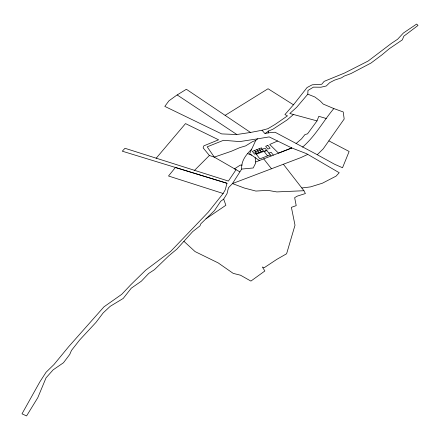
<?xml version="1.0" encoding="UTF-8"?>
<svg xmlns="http://www.w3.org/2000/svg" width="440" height="440" viewBox="0 0 440 440"><rect width="100%" height="100%" fill="white"/><g stroke="black" fill="none" stroke-linecap="round" stroke-linejoin="round"><path stroke-width="0.66" d="M326.255 118.498L318.797 116.303L317.02 120.896L289.806 113.487L296.675 107.3L307.824 94.166L307.94 90.503L313.429 87.137L320.952 87.219L326.249 86.004L329.665 82.671L334.604 80.118L341.572 77.792L344.058 76.159L350.922 73.59L371.019 63.036L382.124 54.725L389.114 48.857L402.341 39.853L403.816 36.19L418 25.465L416.658 24.057L403.381 33.033L397.584 39.265L391.54 43.285L368.143 61.034L344.531 73.04L324.137 81.373L321.767 84.243L312.202 84.816L307.093 87.511L293.475 104.797L284.922 114.593L287.485 115.868L275.044 124.46L267.911 128.689L262.031 130.246L250.52 132.457L236.836 134.513L221.661 133.914L164.802 106.387L168.927 100.843L176.396 95.431L186.362 89.271L250.52 132.457M156.145 158.257L185.515 123.602L218.592 139.81L203.852 145.838L203.121 147.862L209.38 155.485L214.291 157.124L236.066 169.68L228.399 181.06L124.993 148.297L122.282 151.19L226.996 183.271L225.247 189.827L223.141 193.496L208.269 212.146L170.715 251.367L145.624 270.221L130.812 284.73L121.754 294.311L103.978 306.829L68.64 346.72L53.994 364.513L46.079 372.235L39.881 381.827L22 413.831L26.571 415.943L37.785 397.694L46.052 377.839L53.108 369.881L63.47 362.747L69.746 354.437L71.462 350.438L79.64 340.005L96.003 322.377L103.153 312.923L110.253 306.295L123.2 298.452L131.252 288.206L141.378 281.171L148.715 273.438L154.363 269.748L169.026 255.624L176.836 249.161L192.726 231.561L199.953 225.918L200.871 223.74L214.506 210.556L220.71 201.267L223.674 199.128L227.018 193.639L228.454 187.764L232.458 183.573L241.703 169.065C241.032 160.847 246.213 154.539 251.746 149.105M268.142 132.946L268.675 130.961L272.811 129.288L287.122 119.944L293.48 114.466M301.812 187.979L310.475 186.901L322.355 183.227L336.045 176.149L339.224 172.728L306.559 153.67L291.797 147.966L269.181 136.901L257.708 138.82L255.723 140.47L249.607 153.747L259.375 160.551M265.183 133.43L271.475 132.407L275.115 132.264L317.251 154.726L323.224 148.841L344.179 119.02L343.228 111.953L333.828 108.559L323.241 104.088L320.265 101.035L314.87 96.993L307.824 94.166M317.02 120.896L307.522 133.854L304.992 134.536L301.477 138.903L296.065 143.578M333.828 108.559C323.18 121.264 315.255 136.219 302.566 147.092M194.381 170.495L209.38 155.485M268.675 130.961L264.93 133.612L262.031 130.246M205.992 218.79L225.874 205.266L223.674 199.128M225.115 115.357L268.048 88.743L293.475 104.797M307.769 154.369L300.9 157.591L232.458 183.573L244.327 188.029L255.86 191.065L267.845 190.355L276.804 191.917L303.941 190.718L305.393 193.551L297.226 196.141L294.652 197.659L296.214 205.629L291.395 207.334L295.009 225.214L286.611 253.759L276.892 259.32L264.259 267.674L262.356 267.02L264.875 270.985L250.905 281.083L240.521 275.22L233.195 273.378L218.202 262.916L195.074 251.587L183.92 241.313M277.591 141.009L269.704 144.469L278.487 153.142L291.797 147.966L255.679 161.981L255.695 162.993L253.226 167.97L241.703 169.065M266.893 150.557L264.231 151.58L267.559 155.876M268.895 153.12L271.117 152.262L273.361 155.128M270.237 154.841L259.848 158.862L254.727 152.147L265.045 148.181L271.134 155.991M256.333 154.253L266.673 150.271M255.723 140.47L252.599 141.592L245.685 145.865L239.767 147.642L231.292 151.272L214.291 157.124L207.202 146.839L223.526 140.294L239.718 141.587L257.708 138.82M242.138 165.049L240.163 165.16L234.553 168.806L239.718 171.776M226.996 183.271L175.423 167.475L168.504 176L223.141 193.496M247.77 153.676L251.565 155.111M328.873 140.882L349.14 151.47L342.524 167.75L334.697 164.302L317.251 154.726M177.177 94.947L236.836 134.513M263.709 158.868L271.491 168.79M283.393 164.263L303.941 190.718M259.039 148.791L261.228 151.63M256.817 149.644L259.001 152.488M254.601 150.496L256.773 153.346M255.151 157.608L255.679 161.981M261.25 147.945L252.373 151.349L254.546 154.204L263.445 150.777L261.25 147.945M267.878 145.398L265.672 146.245L267.878 149.066L270.094 148.22L267.878 145.398"/></g></svg>
